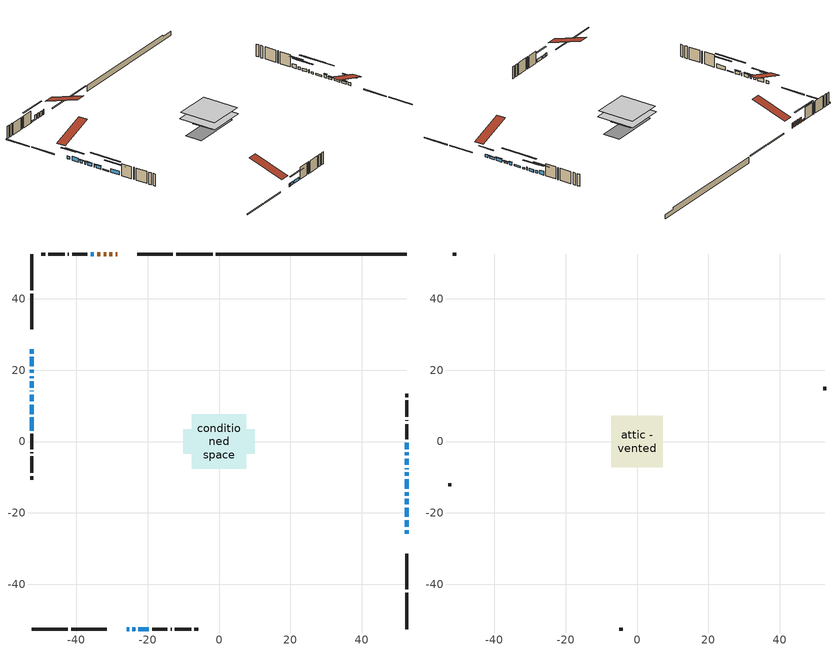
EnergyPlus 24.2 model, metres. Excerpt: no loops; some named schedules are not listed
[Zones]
conditioned space
 floor outside (Floor1 construction): -4.17,-4.17 -4.17,4.17 4.17,4.17 4.17,-4.17 z0.97
 floor adiabatic (AdiabaticFloorConstruction): -7.63,-7.63 -7.63,7.63 7.63,7.63 7.63,-7.63 z3.41
 floor foundation (Slab1 construction): -9.97,-3.39 -9.97,3.39 9.97,3.39 9.97,-3.39 z-1.39
 wall outside (RimJoist1 construction): -1.78,52.59 -12,52.59 / -52.59,-52.59 -42.38,-52.59 / -52.59,52.59 -52.59,42.38 / 52.59,-52.59 52.59,-42.38 z0.97:1.27
 wall outside (RimJoist2 construction): -12.92,52.59 -22.94,52.59 / -41.45,-52.59 -31.43,-52.59 / -52.59,41.45 -52.59,31.43 / 52.59,-41.45 52.59,-31.43 z0.97:1.27
 wall outside (AdiabaticWallConstruction 1): -28.54,52.59 -28.98,52.59 / -29.91,52.59 -30.75,52.59 / -31.67,52.59 -32.38,52.59 / -33.31,52.59 -34.17,52.59 z0.97:3
 wall outside (AdiabaticWallConstruction): -25.84,-52.59 -25.2,-52.59 / -52.59,14.18 -52.59,14.08 / -24.28,-52.59 -23.56,-52.59 / 52.59,-7.75 52.59,-7.49 z0.97:2.19; -52.59,25.84 -52.59,24.67 z0.97:2.14; -52.59,23.74 -52.59,21.05 / 52.59,-2.12 52.59,-0.34 / -52.59,6.78 -52.59,3.07 z0.97:2.49; -52.59,20.12 -52.59,19.23 / -52.59,16.86 -52.59,15.11 / -52.59,13.16 -52.59,11.27 / -22.63,-52.59 -19.66,-52.59 z0.97:2.17; -52.59,18.3 -52.59,17.79 / 52.59,-25.84 52.59,-24.84 / 52.59,-21.11 52.59,-18.57 / 52.59,-15.19 52.59,-14.19 z0.97:2.11; 52.59,-23.92 52.59,-22.03 z0.97:1.89; 52.59,-17.64 52.59,-16.11 z0.97:1.68; 52.59,-13.27 52.59,-10.52 z0.97:1.6; -35.09,52.59 -36.01,52.59 / 52.59,-9.59 52.59,-8.68 z0.97:1.61; -52.59,10.35 -52.59,7.71 z0.97:1.28; 52.59,-6.56 52.59,-4.81 z0.97:1.94; 52.59,-3.88 52.59,-3.04 z0.97:2.01
 wall outside (Wall1 construction): -36.94,52.59 -41.22,52.59 / -18.73,-52.59 -14.44,-52.59 / -52.59,2.14 -52.59,-2.14 / 52.59,0.59 52.59,4.88 z0.97:5.85
 wall outside (Wall2 construction): -42.15,52.59 -42.36,52.59 / -13.52,-52.59 -13.31,-52.59 / -52.59,-3.07 -52.59,-3.28 / 52.59,5.81 52.59,6.01 z0.97:5.85
 wall outside (Wall3 construction): -43.29,52.59 -47.86,52.59 / -12.38,-52.59 -7.81,-52.59 / -52.59,-4.21 -52.59,-8.78 / 52.59,6.94 52.59,11.52 z0.97:5.85
 wall outside (Wall4 construction): -48.79,52.59 -49.79,52.59 / -6.88,-52.59 -5.88,-52.59 / -52.59,-9.71 -52.59,-10.71 / 52.59,12.44 52.59,13.44 z0.97:5.85
 wall foundation (FoundationWall1 construction): -0.86,52.59,-1.39 -0.86,52.59,0.97 47.24,52.59,0.97 47.24,52.59,0.28 52.59,52.59,0.28 52.59,52.59,-1.39
 window (WindowConstruction 17): -25.83,-52.59 -25.2,-52.59 z0.97:2.19
 window (WindowConstruction 5): -52.59,25.83 -52.59,24.67 z0.97:2.14
 window (WindowConstruction 6): -52.59,23.74 -52.59,21.05 z0.97:2.49
 window (WindowConstruction 7): -52.59,20.12 -52.59,19.23 z0.97:2.16
 window (WindowConstruction 8): -52.59,18.3 -52.59,17.79 z0.97:2.11
 window (WindowConstruction 9): 52.59,-25.83 52.59,-24.84 z0.97:2.11
 window (WindowConstruction 10): 52.59,-23.91 52.59,-22.03 z0.97:1.88
 window (WindowConstruction 11): 52.59,-21.11 52.59,-18.57 z0.97:2.11
 window (WindowConstruction 12): 52.59,-17.64 52.59,-16.11 z0.97:1.68
 window (WindowConstruction 13): 52.59,-15.18 52.59,-14.19 z0.97:2.11
 window (WindowConstruction 14): -52.59,16.86 -52.59,15.11 z0.97:2.16
 window (WindowConstruction 18): -52.59,14.18 -52.59,14.08 z0.97:2.19
 window (WindowConstruction 15): -52.59,13.16 -52.59,11.27 z0.97:2.16
 window (WindowConstruction 16): -24.27,-52.59 -23.56,-52.59 z0.97:2.19
 window (WindowConstruction 20): 52.59,-13.26 52.59,-10.52 z0.97:1.6
 window (WindowConstruction 21): -35.09,52.59 -36.01,52.59 z0.97:1.6
 window (WindowConstruction 22): 52.59,-9.59 52.59,-8.68 z0.97:1.6
 window (WindowConstruction 23): -52.59,10.35 -52.59,7.71 z0.97:1.27
 window (WindowConstruction 19): 52.59,-7.75 52.59,-7.49 z0.97:2.19
 window (WindowConstruction): 52.59,-6.56 52.59,-4.81 z0.97:1.94
 window (WindowConstruction 1): 52.59,-3.88 52.59,-3.04 z0.97:2.01
 window (WindowConstruction 2): 52.59,-2.11 52.59,-0.34 z0.97:2.49
 window (WindowConstruction 3): -22.63,-52.59 -19.66,-52.59 z0.97:2.16
 window (WindowConstruction 4): -52.59,6.78 -52.59,3.07 z0.97:2.49
 door (Door): -28.54,52.59 -28.98,52.59 z0.97:3
 door (Door 1): -29.91,52.59 -30.74,52.59 z0.97:3
 door (Door 2): -31.67,52.59 -32.38,52.59 z0.97:3
 door (Door 3): -33.31,52.59 -34.17,52.59 z0.97:3
 ceiling adiabatic (AdiabaticFloorConstruction): 7.63,-7.63 7.63,7.63 -7.63,7.63 -7.63,-7.63 z3.41
attic - vented
 floor to conditioned space (Floor2 construction Reversed): -7.27,-7.27 -7.27,7.27 7.27,7.27 7.27,-7.27 z5.85
 wall outside (Wall5 construction): -50.72,52.59 -51.66,52.59 / -4.95,-52.59 -4.01,-52.59 / -52.59,-11.64 -52.59,-12.58 / 52.59,14.37 52.59,15.31 z0.97:5.85
 roof outside (Roof1 construction): -27.61,52.59,5.85 -27.61,38.42,10.57 -23.87,38.42,10.57 -23.87,52.59,5.85; -26.76,-52.59,5.85 -26.76,-38.42,10.57 -30.5,-38.42,10.57 -30.5,-52.59,5.85; -52.59,26.76,5.85 -38.42,26.76,10.57 -38.42,30.5,10.57 -52.59,30.5,5.85; 52.59,-26.76,5.85 38.42,-26.76,10.57 38.42,-30.5,10.57 52.59,-30.5,5.85
shading: -52.59,21.98 -52.59,28.53 -53,28.53 -53,21.98 z4.83; -52.59,18.36 -52.59,26.43 -53,26.43 -53,18.36 z5.19; -52.59,19.03 -52.59,20.32 -53,20.32 -53,19.03 z2.37; -52.59,17.59 -52.59,18.5 -53,18.5 -53,17.59 z2.31; 52.59,-22.15 52.59,-28.53 53,-28.53 53,-22.15 z4.8; 52.59,-21.83 52.59,-24.12 53,-24.12 53,-21.83 z2.09; 52.59,-18.36 52.59,-21.31 53,-21.31 53,-18.36 z2.31; 52.59,-15.91 52.59,-17.84 53,-17.84 53,-15.91 z1.88; 52.59,-13.99 52.59,-15.39 53,-15.39 53,-13.99 z2.31; -52.59,14.91 -52.59,17.06 -53,17.06 -53,14.91 z2.37; -52.59,11.07 -52.59,13.36 -53,13.36 -53,11.07 z2.37; 52.59,-5.34 52.59,-18.44 53,-18.44 53,-5.34 z6.78; -41.19,52.59 -29.92,52.59 -29.92,53 -41.19,53 z6.78; 52.59,-3.5 52.59,-14.77 53,-14.77 53,-3.5 z6.78; -52.59,2.53 -52.59,15.52 -53,15.52 -53,2.53 z6.45; 52.59,-2.12 52.59,-9.25 53,-9.25 53,-2.12 z4.63; 52.59,-0.35 52.59,-6.57 53,-6.57 53,-0.35 z4.7; 52.59,2.35 52.59,-4.81 53,-4.81 53,2.35 z5.19; -16.97,-52.59 -25.32,-52.59 -25.32,-53 -16.97,-53 z4.86; -52.59,0.38 -52.59,9.47 -53,9.47 -53,0.38 z5.19
[Building]
Building 1: Terrain=Suburbs
[Site:Location]
Edmonton Intl AP_AB: Latitude {deg}=53.31; Longitude {deg}=-113.58; Time Zone {hr}=-7; Elevation {m}=723; Keep Site Location Information=Yes
[Site:GroundTemperature:Shallow]
-1.56185, -3.61833, -3.78302, -2.80711, 1.11059, 5.01004, 8.39065, 10.5322, 10.7141, 8.97234, 5.67794, 1.89811
[Site:WaterMainsTemperature]
Calculation Method=Schedule; Temperature Schedule=mains temperature schedule
[Material] Roughness=Rough; Thermal Absorptance=0.9
Name | Thickness {m} | Conductivity {W/m-K} | Density {kg/m3} | Specific Heat {J/kg-K} | Solar Absorptance | Visible Absorptance
asphalt or fiberglass shingles | 0.00635 | 0.162714 | 1121.4 | 1465.45 | 0.4 | 0.4
ceiling loosefill ins | 0.0846667 | 0.0480833 | 16.02 | 1046.75 | 0.7 | 0.7
ceiling stud and cavity | 0.1397 | 0.0947875 | 65.682 | 1177.47 | 0.7 | 0.7
concrete 4.0 in. | 0.1016 | 1.803125 | 2242.8 | 837.4 | 0.7 | 0.7
concrete 8.0 in. | 0.2032 | 1.803125 | 2242.8 | 837.4 | 0.7 | 0.7
door material | 0.04445 | 0.20624 | 512.64 | 1214.23 | 0.7 | 0.7
door material 1 | 0.04445 | 0.327969 | 512.64 | 1214.23 | 0.7 | 0.7
door material 2 | 0.04445 | 0.188738 | 512.64 | 1214.23 | 0.7 | 0.7
floor covering | 0.0127 | 0.0433444 | 54.468 | 1339.84 | 0.6 | 0.6
floor rigid ins | 0.051816 | 0.029427 | 32.04 | 1214.23 | 0.7 | 0.7
floor rigid ins 1; wall rigid ins | 0.512978 | 0.029427 | 32.04 | 1214.23 | 0.7 | 0.7
floor stud and cavity | 0.1397 | 0.365279 | 92.3553 | 1139.71 | 0.7 | 0.7
floor stud and cavity 1 | 0.1397 | 1.75129 | 37.0049 | 1207.88 | 0.7 | 0.7
furniture material conditioned space 1 | 0.1524 | 0.115458 | 640.8 | 1214.23 | 0.6 | 0.6
gypsum board | 0.0127 | 0.160291 | 801 | 837.4 | 0.6 | 0.6
osb sheathing 0.5 in. | 0.0127 | 0.115458 | 512.64 | 1214.23 | 0.7 | 0.7
osb sheathing 0.75 in. | 0.01905 | 0.115458 | 512.64 | 1214.23 | 0.7 | 0.7
osb sheathing 2.0 in. | 0.0508 | 0.115458 | 512.64 | 1214.23 | 0.7 | 0.7
rim joist stud and cavity | 0.0508 | 0.0314414 | 125.044 | 1163.47 | 0.6 | 0.6
rim joist stud and cavity 1 | 0.0508 | 0.312044 | 50.32683 | 1063.81 | 0.6 | 0.6
wall stud and cavity | 0.1397 | 0.0999226 | 139.0536 | 1170.24 | 0.7 | 0.7
wall stud and cavity 1 | 0.1397 | 0.111119 | 139.0536 | 1170.24 | 0.7 | 0.7
wall stud and cavity 2 | 0.1397 | 0.100049 | 139.0536 | 1170.24 | 0.7 | 0.7
wall stud and cavity 3 | 0.1397 | 0.109735 | 139.0536 | 1170.24 | 0.7 | 0.7
wall stud and cavity 4 | 0.0889 | 6.1454 | 50.32683 | 1063.81 | 0.6 | 0.6
wall stud and cavity 5 | 0.0889 | 0.380278 | 52.3479 | 1209.89 | 0.7 | 0.7
wall stud and cavity 6 | 0.0889 | 0.391764 | 83.0341 | 1211.67 | 0.7 | 0.7
wood siding | 0.0254 | 0.102417 | 544.68 | 1172.36 | 0.4 | 0.4
wood siding 1 | 0.00254 | 0.102417 | 544.68 | 1172.36 | 0.4 | 0.4
wood siding 2; wood siding 3; wood siding 4 | 0.0254 | 0.102417 | 544.68 | 1172.36 | 0.7 | 0.7
[WindowMaterial:SimpleGlazingSystem]
Name | U-Factor {W/m2-K} | Solar Heat Gain Coefficient
WindowMaterial | 3.276206 | 0.6
WindowMaterial 1 | 4.2409 | 0.54
WindowMaterial 10 | 3.30232 | 0.67
WindowMaterial 11 | 3.30573 | 0.64
WindowMaterial 12 | 1.76132 | 0.53
WindowMaterial 13 | 1.751663 | 0.53
WindowMaterial 14 | 1.81753 | 0.54
WindowMaterial 15 | 3.31198 | 0.61
WindowMaterial 16 | 3.276206 | 0.44
WindowMaterial 17 | 5.10963 | 0.64
WindowMaterial 18 | 4.76611 | 0.51
WindowMaterial 19 | 3.26996 | 0.47
WindowMaterial 2 | 3.66004 | 0.57
WindowMaterial 20 | 4.88989 | 0.6
WindowMaterial 3 | 3.27961 | 0.64
WindowMaterial 4 | 3.64982 | 0.57
WindowMaterial 5 | 3.30232 | 0.66
WindowMaterial 6 | 3.27961 | 0.66
WindowMaterial 7 | 3.30346 | 0.65
WindowMaterial 8 | 2.23089 | 0.4
WindowMaterial 9 | 1.88112 | 0.49
[Construction]
AdiabaticFloorConstruction: floor stud and cavity 1, floor rigid ins 1, osb sheathing 0.75 in., floor covering
AdiabaticWallConstruction: wood siding 3, wall rigid ins, wall stud and cavity 5, gypsum board
AdiabaticWallConstruction 1: wood siding 4, wall rigid ins, wall stud and cavity 5, gypsum board
Door: door material
Door 1; Door 3: door material 1
Door 2: door material 2
Floor1 construction: floor stud and cavity, floor rigid ins, osb sheathing 0.75 in., floor covering
Floor2 construction Reversed: gypsum board, ceiling stud and cavity, ceiling loosefill ins
FoundationWall1 construction: concrete 8.0 in.
furniture construction conditioned space 1: furniture material conditioned space 1
PartitionWallConstruction: gypsum board, wall stud and cavity 6, gypsum board
RimJoist1 construction: wood siding 2, osb sheathing 2.0 in., rim joist stud and cavity
RimJoist2 construction: wood siding 2, rim joist stud and cavity 1
Roof1 construction: asphalt or fiberglass shingles
Slab1 construction: concrete 4.0 in.
Wall1 construction: wood siding, osb sheathing 0.5 in., wall stud and cavity, gypsum board
Wall2 construction: wood siding, osb sheathing 0.5 in., wall stud and cavity 1, gypsum board
Wall3 construction: wood siding, osb sheathing 0.5 in., wall stud and cavity 2, gypsum board
Wall4 construction: wood siding, osb sheathing 0.5 in., wall stud and cavity 3, gypsum board
Wall5 construction: wood siding 1, wall stud and cavity 4
WindowConstruction: WindowMaterial
WindowConstruction 1: WindowMaterial 1
WindowConstruction 10: WindowMaterial 10
WindowConstruction 11; WindowConstruction 3: WindowMaterial 3
WindowConstruction 12: WindowMaterial 11
WindowConstruction 13; WindowConstruction 9: WindowMaterial 9
WindowConstruction 14: WindowMaterial 12
WindowConstruction 15: WindowMaterial 13
WindowConstruction 16: WindowMaterial 14
WindowConstruction 17: WindowMaterial 15
WindowConstruction 18: WindowMaterial 16
WindowConstruction 19: WindowMaterial 17
WindowConstruction 2: WindowMaterial 2
WindowConstruction 20: WindowMaterial 18
WindowConstruction 21; WindowConstruction 22: WindowMaterial 19
WindowConstruction 23: WindowMaterial 20
WindowConstruction 4: WindowMaterial 4
WindowConstruction 5: WindowMaterial 5
WindowConstruction 6: WindowMaterial 6
WindowConstruction 7: WindowMaterial 7
WindowConstruction 8: WindowMaterial 8
[Zone] Multiplier=1; Part of Total Floor Area=Yes
Name | Volume {m3}
attic - vented | 162.33
conditioned space | 962.9
[Space]
Name | Zone | Volume {m3}
attic - vented 1 | attic - vented | 162.33
conditioned space 1 | conditioned space | 962.9
[ZoneInfiltration:EffectiveLeakageArea]
infil attic - vented 1: Zone or Space=attic - vented 1; Schedule=Always On Discrete; Effective Air Leakage Area {cm2}=7363.13; Stack Coefficient=0.000667607; Wind Coefficient=1.74574e-05
[ZoneMixing]
whole house fan mix: Zone or Space=attic - vented; Schedule=Always On Continuous; Design Flow Rate Calculation Method=Flow/Zone; Design Flow Rate {m3/s}=0; Source Zone or Space=conditioned space
[SurfaceProperty:ExposedFoundationPerimeter]
Slab1: Exposed Perimeter Calculation Method=TotalExposedPerimeter; Total Exposed Perimeter {m}=53.443
[InternalMass] Zone or ZoneList=conditioned space; Space or SpaceList=conditioned space 1
Name | Construction | Surface Area {m2}
furniture mass conditioned space 1 | furniture construction conditioned space 1 | 175.176
partition wall mass | PartitionWallConstruction | 437.94
[Lights]
interior lighting: Zone or ZoneList or Space or SpaceList=conditioned space 1; Schedule=interior lighting schedule; Design Level Calculation Method=LightingLevel; Lighting Level {W}=343.2; Return Air Fraction=0; Fraction Radiant=0.6; Fraction Visible=0.2; Fraction Replaceable=1
[People]
occupants: Zone or ZoneList or Space or SpaceList=conditioned space 1; Number of People Schedule=occupants schedule; Number of People Calculation Method=People; Number of People=3; Fraction Radiant=0.314171; Sensible Heat Fraction=0.56303; Activity Level Schedule=occupants activity schedule; Carbon Dioxide Generation Rate {m3/s-W}=0; Enable ASHRAE 55 Comfort Warnings=No; Mean Radiant Temperature Calculation Type=EnclosureAveraged
[ElectricEquipment] Zone or ZoneList or Space or SpaceList=conditioned space 1; Design Level Calculation Method=EquipmentLevel
Name | Schedule | Design Level {W} | Fraction Latent | Fraction Radiant | Fraction Lost
clothes dryer | clothes dryer schedule | 140.772 | 0.015 | 0.081 | 0.85
clothes washer | clothes washer schedule | 32.1985 | 0.03 | 0.162 | 0.7
cooking range | cooking range schedule | 215.147 | 0.08 | 0.432 | 0.2
dishwasher | dishwasher schedule | 66.8632 | 0.3 | 0.18 | 0.4
fridge | fridge schedule | 72.9452 | 0 | 0.6 | 0
mech vent bath fan 0 | mech vent bath fan 0 schedule | 50.2 | 0 | 0 | 1
mech vent bath fan 1 | mech vent bath fan 1 schedule | 50.2 | 0 | 0 | 1
mech vent house fan | mech vent house fan schedule | 0 | 0 | 0 | 1
mech vent house fan cfis | mech vent house fan cfis schedule | 0 | 0 | 0 | 0
mech vent range fan 0 | mech vent range fan 0 schedule | 57 | 0 | 0 | 1
misc plug loads | misc plug loads schedule | 494.7 | 0.045 | 0.513 | 0.1
whole house fan | Always On Discrete | 0 | 0 | 0 | 1
[OtherEquipment] Zone or ZoneList or Space or SpaceList=conditioned space 1; Design Level Calculation Method=EquipmentLevel
Name | Fuel Type | Schedule | Design Level {W} | Fraction Latent | Fraction Radiant | Fraction Lost
clothes dryer 1 | Electricity | clothes dryer schedule | 0 | 0.015 | 0.081 | 0.85
cooking range 1 | Electricity | cooking range schedule | 0 | 0.08 | 0.432 | 0.2
general water use latent | None | general water use schedule | 62.594 | 1 | 0 | 0
general water use sensible | None | general water use schedule | -61.6891 | 0 | 0.6 | 0
mech vent house fan latent load | None | Always On Discrete | 0 | 1 | 0 | 0
mech vent house fan sensible load | None | Always On Discrete | 0 | 0 | 0 | 0
water heater energy adjustment1 | NaturalGas | Always On Discrete | 0.01 | 0 | 0 | 1
[ZoneInfiltration:DesignFlowRate] Zone or ZoneList or Space or SpaceList=conditioned space 1; Schedule=Always On Discrete; Design Flow Rate Calculation Method=Flow/Zone; Design Flow Rate {m3/s}=0
infil flow; natural vent flow; whole house fan flow
[Foundation:Kiva]
Foundation Kiva 1: Initial Indoor Air Temperature {C}=18; Wall Height Above Grade {m}=0.969996; Wall Depth Below Slab {m}=0.2032
[Foundation:Kiva:Settings]
Soil Conductivity {W/m-K}=0.849921; Soil Density {kg/m3}=1842.3; Soil Specific Heat {J/kg-K}=418.7; Ground Solar Absorptivity=0.9; Ground Thermal Absorptivity=0.9; Ground Surface Roughness {m}=0.03; Far-Field Width {m}=40; Deep-Ground Boundary Condition=ZeroFlux; Deep-Ground Depth {m}=40; Minimum Cell Dimension {m}=0.2; Maximum Cell Growth Coefficient=3; Simulation Timestep=Timestep
[Exterior:Lights]
exterior lighting: Schedule=exterior lighting schedule; Design Level {W}=75.6
[Schedule:Constant]
Name | Hourly Value
Always On Continuous; mech vent house fan schedule; mech vent house fan cfis schedule; Always On Discrete | 1
occupants activity schedule | 117.228
fridge schedule | 0
[Schedule:Week:Daily]
interior lighting schedule Week Rule - Jan1-Jan27: interior lighting schedule day, interior lighting schedule day, interior lighting schedule day, interior lighting schedule day, interior lighting schedule day, interior lighting schedule day, interior lighting schedule day, interior lighting schedule default day, interior lighting schedule default day, interior lighting schedule default day, interior lighting schedule default day, interior lighting schedule default day
interior lighting schedule Week Rule - Jan28-Feb3: interior lighting schedule day, interior lighting schedule day, interior lighting schedule day, interior lighting schedule day, interior lighting schedule day 1, interior lighting schedule day 1, interior lighting schedule day 1, interior lighting schedule default day, interior lighting schedule default day, interior lighting schedule default day, interior lighting schedule default day, interior lighting schedule default day
interior lighting schedule Week Rule - Feb4-Feb24: interior lighting schedule day 1, interior lighting schedule day 1, interior lighting schedule day 1, interior lighting schedule day 1, interior lighting schedule day 1, interior lighting schedule day 1, interior lighting schedule day 1, interior lighting schedule default day, interior lighting schedule default day, interior lighting schedule default day, interior lighting schedule default day, interior lighting schedule default day
interior lighting schedule Week Rule - Feb25-Mar3: interior lighting schedule day 1, interior lighting schedule day 1, interior lighting schedule day 1, interior lighting schedule day 1, interior lighting schedule day 2, interior lighting schedule day 2, interior lighting schedule day 2, interior lighting schedule default day, interior lighting schedule default day, interior lighting schedule default day, interior lighting schedule default day, interior lighting schedule default day
interior lighting schedule Week Rule - Mar4-Mar31: interior lighting schedule day 2, interior lighting schedule day 2, interior lighting schedule day 2, interior lighting schedule day 2, interior lighting schedule day 2, interior lighting schedule day 2, interior lighting schedule day 2, interior lighting schedule default day, interior lighting schedule default day, interior lighting schedule default day, interior lighting schedule default day, interior lighting schedule default day
interior lighting schedule Week Rule - Apr1-Apr28: interior lighting schedule day 3, interior lighting schedule day 3, interior lighting schedule day 3, interior lighting schedule day 3, interior lighting schedule day 3, interior lighting schedule day 3, interior lighting schedule day 3, interior lighting schedule default day, interior lighting schedule default day, interior lighting schedule default day, interior lighting schedule default day, interior lighting schedule default day
interior lighting schedule Week Rule - Apr29-May5: interior lighting schedule day 3, interior lighting schedule day 3, interior lighting schedule day 4, interior lighting schedule day 4, interior lighting schedule day 4, interior lighting schedule day 4, interior lighting schedule day 4, interior lighting schedule default day, interior lighting schedule default day, interior lighting schedule default day, interior lighting schedule default day, interior lighting schedule default day
interior lighting schedule Week Rule - May6-May26: interior lighting schedule day 4, interior lighting schedule day 4, interior lighting schedule day 4, interior lighting schedule day 4, interior lighting schedule day 4, interior lighting schedule day 4, interior lighting schedule day 4, interior lighting schedule default day, interior lighting schedule default day, interior lighting schedule default day, interior lighting schedule default day, interior lighting schedule default day
interior lighting schedule Week Rule - May27-Jun2: interior lighting schedule day 4, interior lighting schedule day 4, interior lighting schedule day 4, interior lighting schedule day 4, interior lighting schedule day 4, interior lighting schedule day 5, interior lighting schedule day 5, interior lighting schedule default day, interior lighting schedule default day, interior lighting schedule default day, interior lighting schedule default day, interior lighting schedule default day
interior lighting schedule Week Rule - Jun3-Jun30: interior lighting schedule day 5, interior lighting schedule day 5, interior lighting schedule day 5, interior lighting schedule day 5, interior lighting schedule day 5, interior lighting schedule day 5, interior lighting schedule day 5, interior lighting schedule default day, interior lighting schedule default day, interior lighting schedule default day, interior lighting schedule default day, interior lighting schedule default day
interior lighting schedule Week Rule - Jul1-Jul28: interior lighting schedule day 6, interior lighting schedule day 6, interior lighting schedule day 6, interior lighting schedule day 6, interior lighting schedule day 6, interior lighting schedule day 6, interior lighting schedule day 6, interior lighting schedule default day, interior lighting schedule default day, interior lighting schedule default day, interior lighting schedule default day, interior lighting schedule default day
interior lighting schedule Week Rule - Jul29-Aug4: interior lighting schedule day 6, interior lighting schedule day 6, interior lighting schedule day 6, interior lighting schedule day 7, interior lighting schedule day 7, interior lighting schedule day 7, interior lighting schedule day 7, interior lighting schedule default day, interior lighting schedule default day, interior lighting schedule default day, interior lighting schedule default day, interior lighting schedule default day
interior lighting schedule Week Rule - Aug5-Aug25: interior lighting schedule day 7, interior lighting schedule day 7, interior lighting schedule day 7, interior lighting schedule day 7, interior lighting schedule day 7, interior lighting schedule day 7, interior lighting schedule day 7, interior lighting schedule default day, interior lighting schedule default day, interior lighting schedule default day, interior lighting schedule default day, interior lighting schedule default day
interior lighting schedule Week Rule - Aug26-Sep1: interior lighting schedule day 7, interior lighting schedule day 7, interior lighting schedule day 7, interior lighting schedule day 7, interior lighting schedule day 7, interior lighting schedule day 7, interior lighting schedule day 8, interior lighting schedule default day, interior lighting schedule default day, interior lighting schedule default day, interior lighting schedule default day, interior lighting schedule default day
interior lighting schedule Week Rule - Sep2-Sep29: interior lighting schedule day 8, interior lighting schedule day 8, interior lighting schedule day 8, interior lighting schedule day 8, interior lighting schedule day 8, interior lighting schedule day 8, interior lighting schedule day 8, interior lighting schedule default day, interior lighting schedule default day, interior lighting schedule default day, interior lighting schedule default day, interior lighting schedule default day
interior lighting schedule Week Rule - Sep30-Oct6: interior lighting schedule day 8, interior lighting schedule day 9, interior lighting schedule day 9, interior lighting schedule day 9, interior lighting schedule day 9, interior lighting schedule day 9, interior lighting schedule day 9, interior lighting schedule default day, interior lighting schedule default day, interior lighting schedule default day, interior lighting schedule default day, interior lighting schedule default day
interior lighting schedule Week Rule - Oct7-Oct27: interior lighting schedule day 9, interior lighting schedule day 9, interior lighting schedule day 9, interior lighting schedule day 9, interior lighting schedule day 9, interior lighting schedule day 9, interior lighting schedule day 9, interior lighting schedule default day, interior lighting schedule default day, interior lighting schedule default day, interior lighting schedule default day, interior lighting schedule default day
interior lighting schedule Week Rule - Oct28-Nov3: interior lighting schedule day 9, interior lighting schedule day 9, interior lighting schedule day 9, interior lighting schedule day 9, interior lighting schedule day 10, interior lighting schedule day 10, interior lighting schedule day 10, interior lighting schedule default day, interior lighting schedule default day, interior lighting schedule default day, interior lighting schedule default day, interior lighting schedule default day
interior lighting schedule Week Rule - Nov4-Nov24: interior lighting schedule day 10, interior lighting schedule day 10, interior lighting schedule day 10, interior lighting schedule day 10, interior lighting schedule day 10, interior lighting schedule day 10, interior lighting schedule day 10, interior lighting schedule default day, interior lighting schedule default day, interior lighting schedule default day, interior lighting schedule default day, interior lighting schedule default day
interior lighting schedule Week Rule - Nov25-Dec1: interior lighting schedule day 10, interior lighting schedule day 10, interior lighting schedule day 10, interior lighting schedule day 10, interior lighting schedule day 10, interior lighting schedule day 10, interior lighting schedule day 11, interior lighting schedule default day, interior lighting schedule default day, interior lighting schedule default day, interior lighting schedule default day, interior lighting schedule default day
interior lighting schedule Week Rule - Dec2-Dec31: interior lighting schedule day 11, interior lighting schedule day 11, interior lighting schedule day 11, interior lighting schedule day 11, interior lighting schedule day 11, interior lighting schedule day 11, interior lighting schedule day 11, interior lighting schedule default day, interior lighting schedule default day, interior lighting schedule default day, interior lighting schedule default day, interior lighting schedule default day
occupants schedule Week Rule - Jan1-Dec31: occupants schedule day, occupants schedule day, occupants schedule day, occupants schedule day, occupants schedule day, occupants schedule day, occupants schedule day, occupants schedule default day, occupants schedule default day, occupants schedule default day, occupants schedule default day, occupants schedule default day
clothes dryer schedule Week Rule - Jan1-Dec31: clothes dryer schedule day, clothes dryer schedule day, clothes dryer schedule day, clothes dryer schedule day, clothes dryer schedule day, clothes dryer schedule day, clothes dryer schedule day, clothes dryer schedule default day, clothes dryer schedule default day, clothes dryer schedule default day, clothes dryer schedule default day, clothes dryer schedule default day
clothes washer schedule Week Rule - Jan1-Dec31: clothes washer schedule day, clothes washer schedule day, clothes washer schedule day, clothes washer schedule day, clothes washer schedule day, clothes washer schedule day, clothes washer schedule day, clothes washer schedule default day, clothes washer schedule default day, clothes washer schedule default day, clothes washer schedule default day, clothes washer schedule default day
cooking range schedule Week Rule - Jan1-Dec31: cooking range schedule day, cooking range schedule day, cooking range schedule day, cooking range schedule day, cooking range schedule day, cooking range schedule day, cooking range schedule day, cooking range schedule default day, cooking range schedule default day, cooking range schedule default day, cooking range schedule default day, cooking range schedule default day
dishwasher schedule Week Rule - Jan1-Dec31: dishwasher schedule day, dishwasher schedule day, dishwasher schedule day, dishwasher schedule day, dishwasher schedule day, dishwasher schedule day, dishwasher schedule day, dishwasher schedule default day, dishwasher schedule default day, dishwasher schedule default day, dishwasher schedule default day, dishwasher schedule default day
mech vent bath fan 0 schedule Week Rule - Jan1-Dec31: mech vent bath fan 0 schedule day, mech vent bath fan 0 schedule day, mech vent bath fan 0 schedule day, mech vent bath fan 0 schedule day, mech vent bath fan 0 schedule day, mech vent bath fan 0 schedule day, mech vent bath fan 0 schedule day, mech vent bath fan 0 schedule default day, mech vent bath fan 0 schedule default day, mech vent bath fan 0 schedule default day, mech vent bath fan 0 schedule default day, mech vent bath fan 0 schedule default day
mech vent bath fan 1 schedule Week Rule - Jan1-Dec31: mech vent bath fan 1 schedule day, mech vent bath fan 1 schedule day, mech vent bath fan 1 schedule day, mech vent bath fan 1 schedule day, mech vent bath fan 1 schedule day, mech vent bath fan 1 schedule day, mech vent bath fan 1 schedule day, mech vent bath fan 1 schedule default day, mech vent bath fan 1 schedule default day, mech vent bath fan 1 schedule default day, mech vent bath fan 1 schedule default day, mech vent bath fan 1 schedule default day
mech vent range fan 0 schedule Week Rule - Jan1-Dec31: mech vent range fan 0 schedule day, mech vent range fan 0 schedule day, mech vent range fan 0 schedule day, mech vent range fan 0 schedule day, mech vent range fan 0 schedule day, mech vent range fan 0 schedule day, mech vent range fan 0 schedule day, mech vent range fan 0 schedule default day, mech vent range fan 0 schedule default day, mech vent range fan 0 schedule default day, mech vent range fan 0 schedule default day, mech vent range fan 0 schedule default day
misc plug loads schedule Week Rule - Jan1-Dec31: misc plug loads schedule day, misc plug loads schedule day, misc plug loads schedule day, misc plug loads schedule day, misc plug loads schedule day, misc plug loads schedule day, misc plug loads schedule day, misc plug loads schedule default day, misc plug loads schedule default day, misc plug loads schedule default day, misc plug loads schedule default day, misc plug loads schedule default day
general water use schedule Week Rule - Jan1-Dec31: general water use schedule day, general water use schedule day, general water use schedule day, general water use schedule day, general water use schedule day, general water use schedule day, general water use schedule day, general water use schedule default day, general water use schedule default day, general water use schedule default day, general water use schedule default day, general water use schedule default day
exterior lighting schedule Week Rule - Jan1-Jan27: exterior lighting schedule day, exterior lighting schedule day, exterior lighting schedule day, exterior lighting schedule day, exterior lighting schedule day, exterior lighting schedule day, exterior lighting schedule day, exterior lighting schedule default day, exterior lighting schedule default day, exterior lighting schedule default day, exterior lighting schedule default day, exterior lighting schedule default day
exterior lighting schedule Week Rule - Jan28-Feb3: exterior lighting schedule day, exterior lighting schedule day, exterior lighting schedule day, exterior lighting schedule day, exterior lighting schedule day 1, exterior lighting schedule day 1, exterior lighting schedule day 1, exterior lighting schedule default day, exterior lighting schedule default day, exterior lighting schedule default day, exterior lighting schedule default day, exterior lighting schedule default day
exterior lighting schedule Week Rule - Feb4-Feb24: exterior lighting schedule day 1, exterior lighting schedule day 1, exterior lighting schedule day 1, exterior lighting schedule day 1, exterior lighting schedule day 1, exterior lighting schedule day 1, exterior lighting schedule day 1, exterior lighting schedule default day, exterior lighting schedule default day, exterior lighting schedule default day, exterior lighting schedule default day, exterior lighting schedule default day
[Schedule:Year]
interior lighting schedule: interior lighting schedule Week Rule - Jan1-Jan27, 1, 1, 1, 27, interior lighting schedule Week Rule - Jan28-Feb3, 1, 28, 2, 3, interior lighting schedule Week Rule - Feb4-Feb24, 2, 4, 2, 24, interior lighting schedule Week Rule - Feb25-Mar3, 2, 25, 3, 3, interior lighting schedule Week Rule - Mar4-Mar31, 3, 4, 3, 31, interior lighting schedule Week Rule - Apr1-Apr28, 4, 1, 4, 28, interior lighting schedule Week Rule - Apr29-May5, 4, 29, 5, 5, interior lighting schedule Week Rule - May6-May26, 5, 6, 5, 26, interior lighting schedule Week Rule - May27-Jun2, 5, 27, 6, 2, interior lighting schedule Week Rule - Jun3-Jun30, 6, 3, 6, 30, interior lighting schedule Week Rule - Jul1-Jul28, 7, 1, 7, 28, interior lighting schedule Week Rule - Jul29-Aug4, 7, 29, 8, 4, interior lighting schedule Week Rule - Aug5-Aug25, 8, 5, 8, 25, interior lighting schedule Week Rule - Aug26-Sep1, 8, 26, 9, 1, interior lighting schedule Week Rule - Sep2-Sep29, 9, 2, 9, 29, interior lighting schedule Week Rule - Sep30-Oct6, 9, 30, 10, 6, interior lighting schedule Week Rule - Oct7-Oct27, 10, 7, 10, 27, interior lighting schedule Week Rule - Oct28-Nov3, 10, 28, 11, 3, interior lighting schedule Week Rule - Nov4-Nov24, 11, 4, 11, 24, interior lighting schedule Week Rule - Nov25-Dec1, 11, 25, 12, 1, interior lighting schedule Week Rule - Dec2-Dec31, 12, 2, 12, 31
occupants schedule: occupants schedule Week Rule - Jan1-Dec31, 1, 1, 12, 31
clothes dryer schedule: clothes dryer schedule Week Rule - Jan1-Dec31, 1, 1, 12, 31
clothes washer schedule: clothes washer schedule Week Rule - Jan1-Dec31, 1, 1, 12, 31
cooking range schedule: cooking range schedule Week Rule - Jan1-Dec31, 1, 1, 12, 31
dishwasher schedule: dishwasher schedule Week Rule - Jan1-Dec31, 1, 1, 12, 31
mech vent bath fan 0 schedule: mech vent bath fan 0 schedule Week Rule - Jan1-Dec31, 1, 1, 12, 31
mech vent bath fan 1 schedule: mech vent bath fan 1 schedule Week Rule - Jan1-Dec31, 1, 1, 12, 31
mech vent range fan 0 schedule: mech vent range fan 0 schedule Week Rule - Jan1-Dec31, 1, 1, 12, 31
misc plug loads schedule: misc plug loads schedule Week Rule - Jan1-Dec31, 1, 1, 12, 31
general water use schedule: general water use schedule Week Rule - Jan1-Dec31, 1, 1, 12, 31
exterior lighting schedule: exterior lighting schedule Week Rule - Jan1-Jan27, 1, 1, 1, 27, exterior lighting schedule Week Rule - Jan28-Feb3, 1, 28, 2, 3, exterior lighting schedule Week Rule - Feb4-Feb24, 2, 4, 2, 24, exterior lighting schedule Week Rule - Feb25-Mar3, 2, 25, 3, 3, exterior lighting schedule Week Rule - Mar4-Mar31, 3, 4, 3, 31, exterior lighting schedule Week Rule - Apr1-Apr28, 4, 1, 4, 28, exterior lighting schedule Week Rule - Apr29-May5, 4, 29, 5, 5, exterior lighting schedule Week Rule - May6-May26, 5, 6, 5, 26, exterior lighting schedule Week Rule - May27-Jun2, 5, 27, 6, 2, exterior lighting schedule Week Rule - Jun3-Jun30, 6, 3, 6, 30, exterior lighting schedule Week Rule - Jul1-Jul28, 7, 1, 7, 28, exterior lighting schedule Week Rule - Jul29-Aug4, 7, 29, 8, 4, exterior lighting schedule Week Rule - Aug5-Aug25, 8, 5, 8, 25, exterior lighting schedule Week Rule - Aug26-Sep1, 8, 26, 9, 1, exterior lighting schedule Week Rule - Sep2-Sep29, 9, 2, 9, 29, exterior lighting schedule Week Rule - Sep30-Oct6, 9, 30, 10, 6, exterior lighting schedule Week Rule - Oct7-Oct27, 10, 7, 10, 27, exterior lighting schedule Week Rule - Oct28-Nov3, 10, 28, 11, 3, exterior lighting schedule Week Rule - Nov4-Nov24, 11, 4, 11, 24, exterior lighting schedule Week Rule - Nov25-Dec1, 11, 25, 12, 1, exterior lighting schedule Week Rule - Dec2-Dec31, 12, 2, 12, 31
[Schedule:Compact]
mains temperature schedule: Through: 01/01, For: AllDays, Until: 24:00, 3.97167, Through: 01/02, For: AllDays, Until: 24:00, 3.90778, Through: 01/03, For: AllDays, Until: 24:00, 3.84556, Through: 01/04, For: AllDays, Until: 24:00, 3.78389, Through: 01/05, For: AllDays, Until: 24:00, 3.72278, Through: 01/06, For: AllDays, Until: 24:00, 3.66278, Through: 01/07, For: AllDays, Until: 24:00, 3.60389, Through: 01/08, For: AllDays, Until: 24:00, 3.54556, Through: 01/09, For: AllDays, Until: 24:00, 3.48833, Through: 01/10, For: AllDays, Until: 24:00, 3.43167, Through: 01/11, For: AllDays, Until: 24:00, 3.37611, Through: 01/12, For: AllDays, Until: 24:00, 3.32167, Through: 01/13, For: AllDays, Until: 24:00, 3.26833, Through: 01/14, For: AllDays, Until: 24:00, 3.21556, Through: 01/15, For: AllDays, Until: 24:00, 3.16444, Through: 01/16, For: AllDays, Until: 24:00, 3.11389, Through: 01/17, For: AllDays, Until: 24:00, 3.06444, Through: 01/18, For: AllDays, Until: 24:00, 3.01611, Through: 01/19, For: AllDays, Until: 24:00, 2.96889, Through: 01/20, For: AllDays, Until: 24:00, 2.92278, Through: 01/21, For: AllDays, Until: 24:00, 2.87722, Through: 01/22, For: AllDays, Until: 24:00, 2.83333, Through: 01/23, For: AllDays, Until: 24:00, 2.79056, Through: 01/24, For: AllDays, Until: 24:00, 2.74889, Through: 01/25, For: AllDays, Until: 24:00, 2.70833, Through: 01/26, For: AllDays, Until: 24:00, 2.66889, Through: 01/27, For: AllDays, Until: 24:00, 2.63056, Through: 01/28, For: AllDays, Until: 24:00, 2.59333, Through: 01/29, For: AllDays, Until: 24:00, 2.55778, Through: 01/30, For: AllDays, Until: 24:00, 2.52278, Through: 01/31, For: AllDays, Until: 24:00, 2.48944, Through: 02/01, For: AllDays, Until: 24:00, 2.45722, Through: 02/02, For: AllDays, Until: 24:00, 2.42611, Through: 02/03, For: AllDays, Until: 24:00, 2.39667, Through: 02/04, For: AllDays, Until: 24:00, 2.36833, Through: 02/05, For: AllDays, Until: 24:00, 2.34111, Through: 02/06, For: AllDays, Until: 24:00, 2.315, Through: 02/07, For: AllDays, Until: 24:00, 2.29056, Through: 02/08, For: AllDays, Until: 24:00, 2.26722, Through: 02/09, For: AllDays, Until: 24:00, 2.245, Through: 02/10, For: AllDays, Until: 24:00, 2.22444, Through: 02/11, For: AllDays, Until: 24:00, 2.20444, Through: 02/12, For: AllDays, Until: 24:00, 2.18667, Through: 02/13, For: AllDays, Until: 24:00, 2.17, Through: 02/14, For: AllDays, Until: 24:00, 2.15444, Through: 02/15, For: AllDays, Until: 24:00, 2.14, Through: 02/16, For: AllDays, Until: 24:00, 2.12722, Through: 02/17, For: AllDays, Until: 24:00, 2.11556, Through: 02/18, For: AllDays, Until: 24:00, 2.10556, Through: 02/19, For: AllDays, Until: 24:00, 2.09667, Through: 02/20, For: AllDays, Until: 24:00, 2.08889, Through: 02/21, For: AllDays, Until: 24:00, 2.08278, Through: 02/22, For: AllDays, Until: 24:00, 2.07833, Through: 02/23, For: AllDays, Until: 24:00, 2.07444, Through: 02/24, For: AllDays, Until: 24:00, 2.07278, Through: 02/25, For: AllDays, Until: 24:00, 2.07167, Through: 02/26, For: AllDays, Until: 24:00, 2.07222, Through: 02/27, For: AllDays, Until: 24:00, 2.07444, Through: 02/28, For: AllDays, Until: 24:00, 2.07778, Through: 03/01, For: AllDays, Until: 24:00, 2.08222, Through: 03/02, For: AllDays, Until: 24:00, 2.08833, Through: 03/03, For: AllDays, Until: 24:00, 2.09556, Through: 03/04, For: AllDays, Until: 24:00, 2.10444, Through: 03/05, For: AllDays, Until: 24:00, 2.11444, Through: 03/06, For: AllDays, Until: 24:00, 2.12556, Through: 03/07, For: AllDays, Until: 24:00, 2.13833, Through: 03/08, For: AllDays, Until: 24:00, 2.15278, Through: 03/09, For: AllDays, Until: 24:00, 2.16778, Through: 03/10, For: AllDays, Until: 24:00, 2.18444, Through: 03/11, For: AllDays, Until: 24:00, 2.20278, Through: 03/12, For: AllDays, Until: 24:00, 2.22167, Through: 03/13, For: AllDays, Until: 24:00, 2.24278, Through: 03/14, For: AllDays, Until: 24:00, 2.26444, Through: 03/15, For: AllDays, Until: 24:00, 2.28778, Through: 03/16, For: AllDays, Until: 24:00, 2.31222, Through: 03/17, For: AllDays, Until: 24:00, 2.33778, Through: 03/18, For: AllDays, Until: 24:00, 2.365, Through: 03/19, For: AllDays, Until: 24:00, 2.39333, Through: 03/20, For: AllDays, Until: 24:00, 2.42278, Through: 03/21, For: AllDays, Until: 24:00, 2.45389, Through: 03/22, For: AllDays, Until: 24:00, 2.48611, Through: 03/23, For: AllDays, Until: 24:00, 2.51889, Through: 03/24, For: AllDays, Until: 24:00, 2.55389, Through: 03/25, For: AllDays, Until: 24:00, 2.58944, Through: 03/26, For: AllDays, Until: 24:00, 2.62611, Through: 03/27, For: AllDays, Until: 24:00, 2.66444, Through: 03/28, For: AllDays, Until: 24:00, 2.70389, Through: 03/29, For: AllDays, Until: 24:00, 2.74389, Through: 03/30, For: AllDays, Until: 24:00, 2.78556, Through: 03/31, For: AllDays, Until: 24:00, 2.82833, Through: 04/01, For: AllDays, Until: 24:00, 2.87222, Through: 04/02, For: AllDays, Until: 24:00, 2.91722, Through: 04/03, For: AllDays, Until: 24:00, 2.96333, Through: 04/04, For: AllDays, Until: 24:00, 3.01056, Through: 04/05, For: AllDays, Until: 24:00, 3.05889, Through: 04/06, For: AllDays, Until: 24:00, 3.10833, Through: 04/07, For: AllDays, Until: 24:00, 3.15833, Through: 04/08, For: AllDays, Until: 24:00, 3.21, Through: 04/09, For: AllDays, Until: 24:00, 3.26222, Through: 04/10, For: AllDays, Until: 24:00, 3.31556, Through: 04/11, For: AllDays, Until: 24:00, 3.37, Through: 04/12, For: AllDays, Until: 24:00, 3.42556, Through: 04/13, For: AllDays, Until: 24:00, 3.48167, Through: 04/14, For: AllDays, Until: 24:00, 3.53889, Through: 04/15, For: AllDays, Until: 24:00, 3.59722, Through: 04/16, For: AllDays, Until: 24:00, 3.65611, Through: 04/17, For: AllDays, Until: 24:00, 3.71611, Through: 04/18, For: AllDays, Until: 24:00, 3.77667, Through: 04/19, For: AllDays, Until: 24:00, 3.83833, Through: 04/20, For: AllDays, Until: 24:00, 3.90111, Through: 04/21, For: AllDays, Until: 24:00, 3.96444, Through: 04/22, For: AllDays, Until: 24:00, 4.02833, Through: 04/23, For: AllDays, Until: 24:00, 4.09333, Through: 04/24, For: AllDays, Until: 24:00, 4.15889, Through: 04/25, For: AllDays, Until: 24:00, 4.225, Through: 04/26, For: AllDays, Until: 24:00, 4.29222, Through: 04/27, For: AllDays, Until: 24:00, 4.36, Through: 04/28, For: AllDays, Until: 24:00, 4.42833, Through: 04/29, For: AllDays, Until: 24:00, 4.49722, Through: 04/30, For: AllDays, Until: 24:00, 4.56667, Through: 05/01, For: AllDays, Until: 24:00, 4.63722, Through: 05/02, For: AllDays, Until: 24:00, 4.70833, Through: 05/03, For: AllDays, Until: 24:00, 4.77944, Through: 05/04, For: AllDays, Until: 24:00, 4.85167, Through: 05/05, For: AllDays, Until: 24:00, 4.92389, Through: 05/06, For: AllDays, Until: 24:00, 4.99722, Through: 05/07, For: AllDays, Until: 24:00, 5.07056, Through: 05/08, For: AllDays, Until: 24:00, 5.145, Through: 05/09, For: AllDays, Until: 24:00, 5.21944, Through: 05/10, For: AllDays, Until: 24:00, 5.29389, Through: 05/11, For: AllDays, Until: 24:00, 5.36944, Through: 05/12, For: AllDays, Until: 24:00, 5.445, Through: 05/13, For: AllDays, Until: 24:00, 5.52111, Through: 05/14, For: AllDays, Until: 24:00, 5.59722, Through: 05/15, For: AllDays, Until: 24:00, 5.67389, Through: 05/16, For: AllDays, Until: 24:00, 5.75056, Through: 05/17, For: AllDays, Until: 24:00, 5.82778, Through: 05/18, For: AllDays, Until: 24:00, 5.90556, Through: 05/19, For: AllDays, Until: 24:00, 5.98278, Through: 05/20, For: AllDays, Until: 24:00, 6.06056, Through: 05/21, For: AllDays, Until: 24:00, 6.13889, Through: 05/22, For: AllDays, Until: 24:00, 6.21667, Through: 05/23, For: AllDays, Until: 24:00, 6.295, Through: 05/24, For: AllDays, Until: 24:00, 6.37333, Through: 05/25, For: AllDays, Until: 24:00, 6.45222, Through: 05/26, For: AllDays, Until: 24:00, 6.53056, Through: 05/27, For: AllDays, Until: 24:00, 6.60889, Through: 05/28, For: AllDays, Until: 24:00, 6.68778, Through: 05/29, For: AllDays, Until: 24:00, 6.76611, Through: 05/30, For: AllDays, Until: 24:00, 6.84444, Through: 05/31, For: AllDays, Until: 24:00, 6.92278, Through: 06/01, For: AllDays, Until: 24:00, 7.00111, Through: 06/02, For: AllDays, Until: 24:00, 7.07944, Through: 06/03, For: AllDays, Until: 24:00, 7.15778, Through: 06/04, For: AllDays, Until: 24:00, 7.23556, Through: 06/05, For: AllDays, Until: 24:00, 7.31333, Through: 06/06, For: AllDays, Until: 24:00, 7.39056, Through: 06/07, For: AllDays, Until: 24:00, 7.46833, Through: 06/08, For: AllDays, Until: 24:00, 7.545, Through: 06/09, For: AllDays, Until: 24:00, 7.62222, Through: 06/10, For: AllDays, Until: 24:00, 7.69833, Through: 06/11, For: AllDays, Until: 24:00, 7.775, Through: 06/12, For: AllDays, Until: 24:00, 7.85056, Through: 06/13, For: AllDays, Until: 24:00, 7.92611, Through: 06/14, For: AllDays, Until: 24:00, 8.00111, Through: 06/15, For: AllDays, Until: 24:00, 8.07611, Through: 06/16, For: AllDays, Until: 24:00, 8.15056, Through: 06/17, For: AllDays, Until: 24:00, 8.22389, Through: 06/18, For: AllDays, Until: 24:00, 8.29778, Through: 06/19, For: AllDays, Until: 24:00, 8.37056, Through: 06/20, For: AllDays, Until: 24:00, 8.44278, Through: 06/21, For: AllDays, Until: 24:00, 8.51444, Through: 06/22, For: AllDays, Until: 24:00, 8.58611, Through: 06/23, For: AllDays, Until: 24:00, 8.65667, Through: 06/24, For: AllDays, Until: 24:00, 8.72667, Through: 06/25, For: AllDays, Until: 24:00, 8.79611, Through: 06/26, For: AllDays, Until: 24:00, 8.865, Through: 06/27, For: AllDays, Until: 24:00, 8.93333, Through: 06/28, For: AllDays, Until: 24:00, 9.00056, Through: 06/29, For: AllDays, Until: 24:00, 9.06778, Through: 06/30, For: AllDays, Until: 24:00, 9.13333, Through: 07/01, For: AllDays, Until: 24:00, 9.19889, Through: 07/02, For: AllDays, Until: 24:00, 9.26333, Through: 07/03, For: AllDays, Until: 24:00, 9.32722, Through: 07/04, For: AllDays, Until: 24:00, 9.39056, Through: 07/05, For: AllDays, Until: 24:00, 9.45278, Through: 07/06, For: AllDays, Until: 24:00, 9.51389, Through: 07/07, For: AllDays, Until: 24:00, 9.57444, Through: 07/08, For: AllDays, Until: 24:00, 9.63389, Through: 07/09, For: AllDays, Until: 24:00, 9.69278, Through: 07/10, For: AllDays, Until: 24:00, 9.75056, Through: 07/11, For: AllDays, Until: 24:00, 9.80778, Through: 07/12, For: AllDays, Until: 24:00, 9.86333, Through: 07/13, For: AllDays, Until: 24:00, 9.91833, Through: 07/14, For: AllDays, Until: 24:00, 9.97278, Through: 07/15, For: AllDays, Until: 24:00, 10.0256, Through: 07/16, For: AllDays, Until: 24:00, 10.0778, Through: 07/17, For: AllDays, Until: 24:00, 10.1289, Through: 07/18, For: AllDays, Until: 24:00, 10.1789, Through: 07/19, For: AllDays, Until: 24:00, 10.2278, Through: 07/20, For: AllDays, Until: 24:00, 10.2756, Through: 07/21, For: AllDays, Until: 24:00, 10.3222, Through: 07/22, For: AllDays, Until: 24:00, 10.3683, Through: 07/23, For: AllDays, Until: 24:00, 10.4128, Through: 07/24, For: AllDays, Until: 24:00, 10.4561, Through: 07/25, For: AllDays, Until: 24:00, 10.4989, Through: 07/26, For: AllDays, Until: 24:00, 10.54, Through: 07/27, For: AllDays, Until: 24:00, 10.58, Through: 07/28, For: AllDays, Until: 24:00, 10.6189, Through: 07/29, For: AllDays, Until: 24:00, 10.6567, Through: 07/30, For: AllDays, Until: 24:00, 10.6928, Through: 07/31, For: AllDays, Until: 24:00, 10.7283, Through: 08/01, For: AllDays, Until: 24:00, 10.7622, Through: 08/02, For: AllDays, Until: 24:00, 10.7956, Through: 08/03, For: AllDays, Until: 24:00, 10.8272, Through: 08/04, For: AllDays, Until: 24:00, 10.8572, Through: 08/05, For: AllDays, Until: 24:00, 10.8867, Through: 08/06, For: AllDays, Until: 24:00, 10.9144, Through: 08/07, For: AllDays, Until: 24:00, 10.9411, Through: 08/08, For: AllDays, Until: 24:00, 10.9667, Through: 08/09, For: AllDays, Until: 24:00, 10.9906, Through: 08/10, For: AllDays, Until: 24:00, 11.0133, Through: 08/11, For: AllDays, Until: 24:00, 11.035, Through: 08/12, For: AllDays, Until: 24:00, 11.055, Through: 08/13, For: AllDays, Until: 24:00, 11.0739, Through: 08/14, For: AllDays, Until: 24:00, 11.0917, Through: 08/15, For: AllDays, Until: 24:00, 11.1078, Through: 08/16, For: AllDays, Until: 24:00, 11.1228, Through: 08/17, For: AllDays, Until: 24:00, 11.1361, Through: 08/18, For: AllDays, Until: 24:00, 11.1483, Through: 08/19, For: AllDays, Until: 24:00, 11.1594, Through: 08/20, For: AllDays, Until: 24:00, 11.1689, Through: 08/21, For: AllDays, Until: 24:00, 11.1772, Through: 08/22, For: AllDays, Until: 24:00, 11.1844, Through: 08/23, For: AllDays, Until: 24:00, 11.19, Through: 08/24, For: AllDays, Until: 24:00, 11.1939, Through: 08/25, For: AllDays, Until: 24:00, 11.1967, Through: 08/26, For: AllDays, Until: 24:00, 11.1983, Through: 08/27, For: AllDays, Until: 24:00, 11.1983, Through: 08/28, For: AllDays, Until: 24:00, 11.1972, Through: 08/29, For: AllDays, Until: 24:00, 11.195, Through: 08/30, For: AllDays, Until: 24:00, 11.1911, Through: 08/31, For: AllDays, Until: 24:00, 11.1856, Through: 09/01, For: AllDays, Until: 24:00, 11.1789, Through: 09/02, For: AllDays, Until: 24:00, 11.1711, Through: 09/03, For: AllDays, Until: 24:00, 11.1617, Through: 09/04, For: AllDays, Until: 24:00, 11.1511, Through: 09/05, For: AllDays, Until: 24:00, 11.1394, Through: 09/06, For: AllDays, Until: 24:00, 11.1261, Through: 09/07, For: AllDays, Until: 24:00, 11.1111, Through: 09/08, For: AllDays, Until: 24:00, 11.0956, Through: 09/09, For: AllDays, Until: 24:00, 11.0778, Through: 09/10, For: AllDays, Until: 24:00, 11.0594, Through: 09/11, For: AllDays, Until: 24:00, 11.0394, Through: 09/12, For: AllDays, Until: 24:00, 11.0183, Through: 09/13, For: AllDays, Until: 24:00, 10.9961, Through: 09/14, For: AllDays, Until: 24:00, 10.9722, Through: 09/15, For: AllDays, Until: 24:00, 10.9472, Through: 09/16, For: AllDays, Until: 24:00, 10.9206, Through: 09/17, For: AllDays, Until: 24:00, 10.8928, Through: 09/18, For: AllDays, Until: 24:00, 10.8639, Through: 09/19, For: AllDays, Until: 24:00, 10.8339, Through: 09/20, For: AllDays, Until: 24:00, 10.8028, Through: 09/21, For: AllDays, Until: 24:00, 10.77, Through: 09/22, For: AllDays, Until: 24:00, 10.7361, Through: 09/23, For: AllDays, Until: 24:00, 10.7011, Through: 09/24, For: AllDays, Until: 24:00, 10.665, Through: 09/25, For: AllDays, Until: 24:00, 10.6272, Through: 09/26, For: AllDays, Until: 24:00, 10.5889, Through: 09/27, For: AllDays, Until: 24:00, 10.5489, Through: 09/28, For: AllDays, Until: 24:00, 10.5078, Through: 09/29, For: AllDays, Until: 24:00, 10.4661, Through: 09/30, For: AllDays, Until: 24:00, 10.4228, Through: 10/01, For: AllDays, Until: 24:00, 10.3783, Through: 10/02, For: AllDays, Until: 24:00, 10.3328, Through: 10/03, For: AllDays, Until: 24:00, 10.2861, Through: 10/04, For: AllDays, Until: 24:00, 10.2383, Through: 10/05, For: AllDays, Until: 24:00, 10.19, Through: 10/06, For: AllDays, Until: 24:00, 10.14, Through: 10/07, For: AllDays, Until: 24:00, 10.0894, Through: 10/08, For: AllDays, Until: 24:00, 10.0372, Through: 10/09, For: AllDays, Until: 24:00, 9.98444, Through: 10/10, For: AllDays, Until: 24:00, 9.93056, Through: 10/11, For: AllDays, Until: 24:00, 9.87611, Through: 10/12, For: AllDays, Until: 24:00, 9.82, Through: 10/13, For: AllDays, Until: 24:00, 9.76333, Through: 10/14, For: AllDays, Until: 24:00, 9.70611, Through: 10/15, For: AllDays, Until: 24:00, 9.64722, Through: 10/16, For: AllDays, Until: 24:00, 9.58778, Through: 10/17, For: AllDays, Until: 24:00, 9.52778, Through: 10/18, For: AllDays, Until: 24:00, 9.46667, Through: 10/19, For: AllDays, Until: 24:00, 9.40444, Through: 10/20, For: AllDays, Until: 24:00, 9.34167, Through: 10/21, For: AllDays, Until: 24:00, 9.27778, Through: 10/22, For: AllDays, Until: 24:00, 9.21333, Through: 10/23, For: AllDays, Until: 24:00, 9.14833, Through: 10/24, For: AllDays, Until: 24:00, 9.08222, Through: 10/25, For: AllDays, Until: 24:00, 9.01556, Through: 10/26, For: AllDays, Until: 24:00, 8.94833, Through: 10/27, For: AllDays, Until: 24:00, 8.88056, Through: 10/28, For: AllDays, Until: 24:00, 8.81167, Through: 10/29, For: AllDays, Until: 24:00, 8.74222, Through: 10/30, For: AllDays, Until: 24:00, 8.67222, Through: 10/31, For: AllDays, Until: 24:00, 8.60167, Through: 11/01, For: AllDays, Until: 24:00, 8.53056, Through: 11/02, For: AllDays, Until: 24:00, 8.45889, Through: 11/03, For: AllDays, Until: 24:00, 8.38667, Through: 11/04, For: AllDays, Until: 24:00, 8.31389, Through: 11/05, For: AllDays, Until: 24:00, 8.24056, Through: 11/06, For: AllDays, Until: 24:00, 8.16667, Through: 11/07, For: AllDays, Until: 24:00, 8.09278, Through: 11/08, For: AllDays, Until: 24:00, 8.01833, Through: 11/09, For: AllDays, Until: 24:00, 7.94278, Through: 11/10, For: AllDays, Until: 24:00, 7.86778, Through: 11/11, For: AllDays, Until: 24:00, 7.79167, Through: 11/12, For: AllDays, Until: 24:00, 7.71556, Through: 11/13, For: AllDays, Until: 24:00, 7.63944, Through: 11/14, For: AllDays, Until: 24:00, 7.56222, Through: 11/15, For: AllDays, Until: 24:00, 7.48556, Through: 11/16, For: AllDays, Until: 24:00, 7.40833, Through: 11/17, For: AllDays, Until: 24:00, 7.33056, Through: 11/18, For: AllDays, Until: 24:00, 7.25278, Through: 11/19, For: AllDays, Until: 24:00, 7.175, Through: 11/20, For: AllDays, Until: 24:00, 7.09722, Through: 11/21, For: AllDays, Until: 24:00, 7.01889, Through: 11/22, For: AllDays, Until: 24:00, 6.94056, Through: 11/23, For: AllDays, Until: 24:00, 6.86222, Through: 11/24, For: AllDays, Until: 24:00, 6.78389, Through: 11/25, For: AllDays, Until: 24:00, 6.705, Through: 11/26, For: AllDays, Until: 24:00, 6.62667, Through: 11/27, For: AllDays, Until: 24:00, 6.54833, Through: 11/28, For: AllDays, Until: 24:00, 6.46944, Through: 11/29, For: AllDays, Until: 24:00, 6.39111, Through: 11/30, For: AllDays, Until: 24:00, 6.31278, Through: 12/01, For: AllDays, Until: 24:00, 6.23444, Through: 12/02, For: AllDays, Until: 24:00, 6.15611, Through: 12/03, For: AllDays, Until: 24:00, 6.07833, Through: 12/04, For: AllDays, Until: 24:00, 6.00056, Through: 12/05, For: AllDays, Until: 24:00, 5.92278, Through: 12/06, For: AllDays, Until: 24:00, 5.84556, Through: 12/07, For: AllDays, Until: 24:00, 5.76833, Through: 12/08, For: AllDays, Until: 24:00, 5.69111, Through: 12/09, For: AllDays, Until: 24:00, 5.61444, Through: 12/10, For: AllDays, Until: 24:00, 5.53778, Through: 12/11, For: AllDays, Until: 24:00, 5.46222, Through: 12/12, For: AllDays, Until: 24:00, 5.38611, Through: 12/13, For: AllDays, Until: 24:00, 5.31111, Through: 12/14, For: AllDays, Until: 24:00, 5.23611, Through: 12/15, For: AllDays, Until: 24:00, 5.16167, Through: 12/16, For: AllDays, Until: 24:00, 5.08722, Through: 12/17, For: AllDays, Until: 24:00, 5.01389, Through: 12/18, For: AllDays, Until: 24:00, 4.94056, Through: 12/19, For: AllDays, Until: 24:00, 4.86778, Through: 12/20, For: AllDays, Until: 24:00, 4.79556, Through: 12/21, For: AllDays, Until: 24:00, 4.72389, Through: 12/22, For: AllDays, Until: 24:00, 4.65333, Through: 12/23, For: AllDays, Until: 24:00, 4.58278, Through: 12/24, For: AllDays, Until: 24:00, 4.51278, Through: 12/25, For: AllDays, Until: 24:00, 4.44389, Through: 12/26, For: AllDays, Until: 24:00, 4.375, Through: 12/27, For: AllDays, Until: 24:00, 4.30722, Through: 12/28, For: AllDays, Until: 24:00, 4.24, Through: 12/29, For: AllDays, Until: 24:00, 4.17333, Through: 12/30, For: AllDays, Until: 24:00, 4.10778, Through: 12/31, For: AllDays, Until: 24:00, 4.04278
